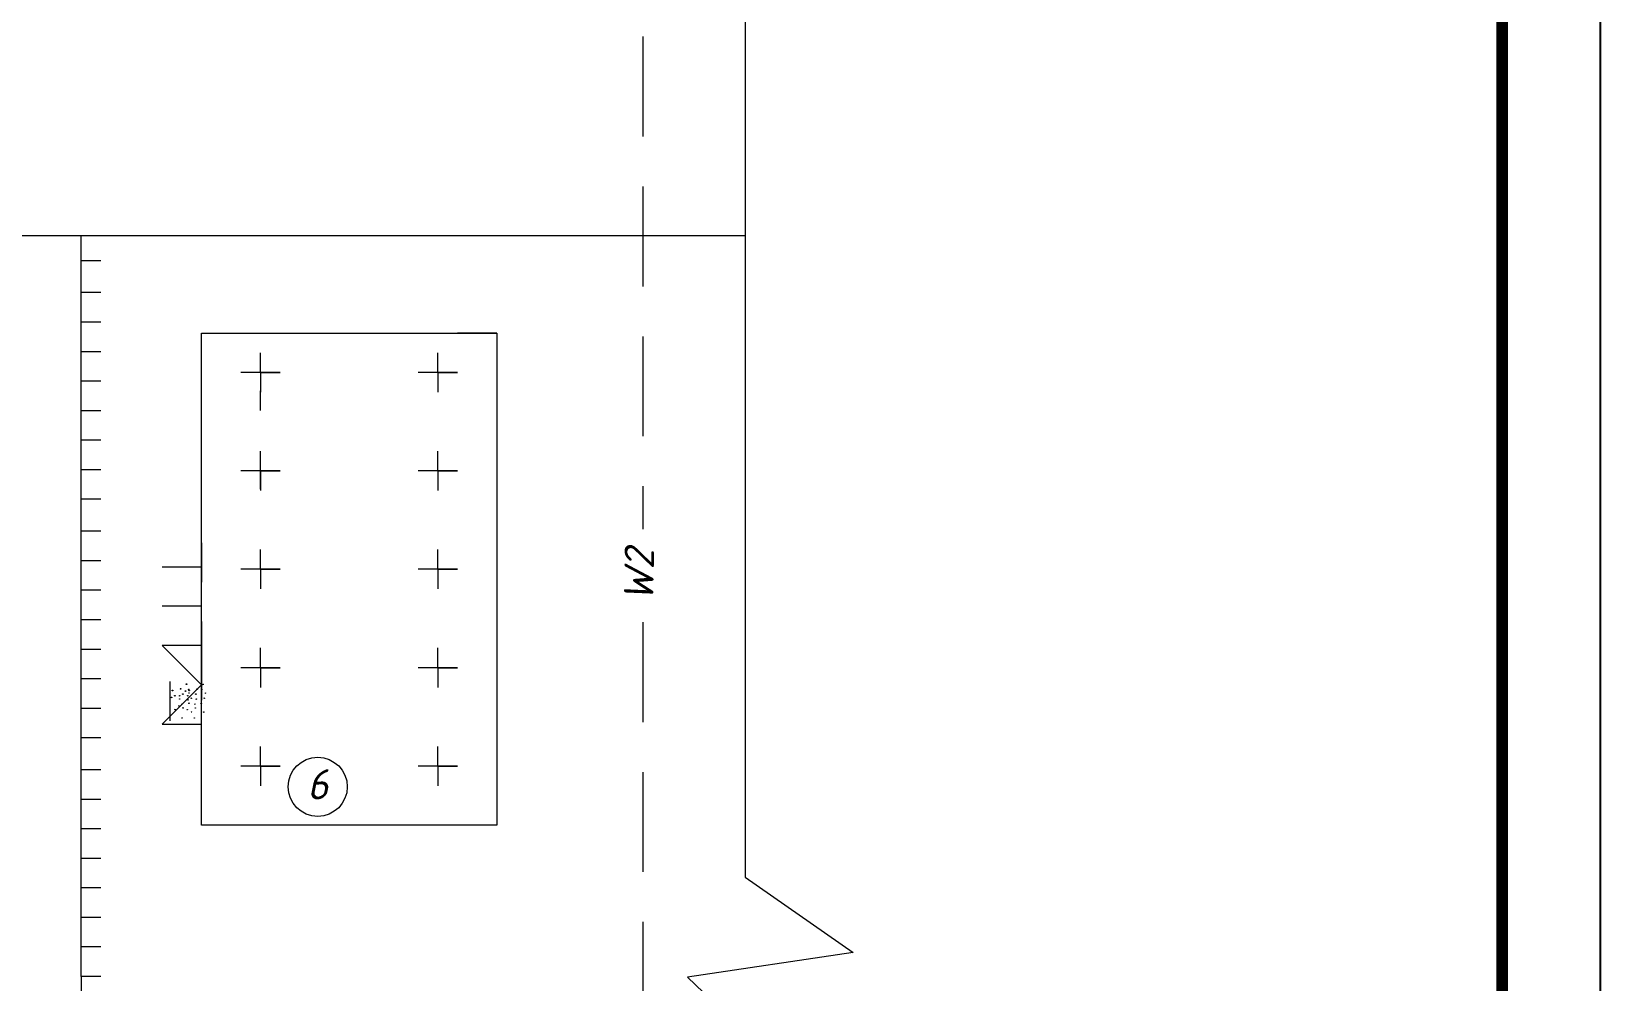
# Model space of a CAD drawing. Header units: millimetres. Extents: x 27137 to 30937, y -4667 to -569.
# Drawn here: x 30527.3 to 30607.1, y -3991.2 to -3942.9 of the extents above; entities that cross this region are included whole.
import ezdxf

# ---------------------------------------------------------------- set-up
doc = ezdxf.new("R2010")
doc.units = ezdxf.units.MM
doc.header["$LTSCALE"] = 0.4
doc.linetypes.add('штриховаяX2', pattern=[38.1, 25.4, -12.7])
doc.styles.add('Isocpeur', font='isocpeui.ttf', dxfattribs={"height": 2.5})

msp = doc.modelspace()

# ---------------------------------------------------------------- linework, layer by layer
at = {"lineweight": 15}
for p, q in [((30563.6043, -3938.3981), (30563.6053, -3985.8526)), ((30563.6046, -3953.2645), (30463.1686, -3953.2667)), ((30530.8596, -3954.5315), (30529.8596, -3954.5315)), ((30530.8596, -3954.5315), (30529.8596, -3954.5315)), ((30530.8596, -3954.5315), (30529.8596, -3954.5315)), ((30530.8596, -3954.5315), (30529.8596, -3954.5315)), ((30530.8596, -3954.5315), (30529.8596, -3954.5315)), ((30530.8596, -3954.5315), (30529.8596, -3954.5315)), ((30530.8596, -3954.5315), (30529.8596, -3954.5315)), ((30530.8596, -3954.5315), (30529.8596, -3954.5315)), ((30530.8596, -3954.5315), (30529.8596, -3954.5315)), ((30530.8596, -3954.5315), (30529.8596, -3954.5315)), ((30530.8596, -3954.5315), (30529.8596, -3954.5315)), ((30530.8596, -3954.5315), (30529.8596, -3954.5315)), ((30530.8596, -3954.5315), (30529.8596, -3954.5315)), ((30530.8596, -3954.5315), (30529.8596, -3954.5315)), ((30530.8596, -3954.5315), (30529.8596, -3954.5315)), ((30530.8596, -3954.5315), (30529.8596, -3954.5315)), ((30530.8596, -3954.5315), (30529.8596, -3954.5315)), ((30530.8596, -3954.5315), (30529.8596, -3954.5315)), ((30530.8596, -3954.5315), (30529.8596, -3954.5315)), ((30530.8596, -3954.5315), (30529.8596, -3954.5315)), ((30530.8596, -3954.5315), (30529.8596, -3954.5315)), ((30530.8596, -3954.5315), (30529.8596, -3954.5315)), ((30530.8596, -3954.5315), (30529.8596, -3954.5315)), ((30530.8596, -3954.5315), (30529.8596, -3954.5315)), ((30530.8596, -3954.5315), (30529.8596, -3954.5315)), ((30530.8596, -3956.1554), (30529.8596, -3956.1554)), ((30530.8596, -3956.1554), (30529.8596, -3956.1554)), ((30530.8596, -3956.1554), (30529.8596, -3956.1554)), ((30530.8596, -3956.1554), (30529.8596, -3956.1554)), ((30530.8596, -3956.1554), (30529.8596, -3956.1554)), ((30530.8596, -3956.1554), (30529.8596, -3956.1554)), ((30530.8596, -3956.1554), (30529.8596, -3956.1554)), ((30530.8596, -3956.1554), (30529.8596, -3956.1554)), ((30530.8596, -3956.1554), (30529.8596, -3956.1554)), ((30530.8596, -3956.1554), (30529.8596, -3956.1554)), ((30530.8596, -3956.1554), (30529.8596, -3956.1554)), ((30530.8596, -3956.1554), (30529.8596, -3956.1554)), ((30530.8596, -3956.1554), (30529.8596, -3956.1554)), ((30530.8596, -3956.1554), (30529.8596, -3956.1554)), ((30530.8596, -3956.1554), (30529.8596, -3956.1554)), ((30530.8596, -3956.1554), (30529.8596, -3956.1554)), ((30530.8596, -3956.1554), (30529.8596, -3956.1554)), ((30530.8596, -3956.1554), (30529.8596, -3956.1554)), ((30530.8596, -3956.1554), (30529.8596, -3956.1554)), ((30530.8596, -3956.1554), (30529.8596, -3956.1554)), ((30530.8596, -3956.1554), (30529.8596, -3956.1554)), ((30530.8596, -3956.1554), (30529.8596, -3956.1554)), ((30530.8596, -3956.1554), (30529.8596, -3956.1554)), ((30530.8596, -3956.1554), (30529.8596, -3956.1554)), ((30530.8596, -3956.1554), (30529.8596, -3956.1554)), ((30530.8596, -3957.6554), (30529.8596, -3957.6554)), ((30530.8596, -3957.6554), (30529.8596, -3957.6554)), ((30530.8596, -3957.6554), (30529.8596, -3957.6554)), ((30530.8596, -3957.6554), (30529.8596, -3957.6554)), ((30530.8596, -3957.6554), (30529.8596, -3957.6554)), ((30530.8596, -3957.6554), (30529.8596, -3957.6554)), ((30530.8596, -3957.6554), (30529.8596, -3957.6554)), ((30530.8596, -3957.6554), (30529.8596, -3957.6554)), ((30530.8596, -3957.6554), (30529.8596, -3957.6554)), ((30530.8596, -3957.6554), (30529.8596, -3957.6554)), ((30530.8596, -3957.6554), (30529.8596, -3957.6554)), ((30530.8596, -3957.6554), (30529.8596, -3957.6554)), ((30530.8596, -3957.6554), (30529.8596, -3957.6554)), ((30530.8596, -3957.6554), (30529.8596, -3957.6554)), ((30530.8596, -3957.6554), (30529.8596, -3957.6554)), ((30530.8596, -3957.6554), (30529.8596, -3957.6554)), ((30530.8596, -3957.6554), (30529.8596, -3957.6554)), ((30535.9732, -3983.2111), (30535.9732, -3958.2111)), ((30535.9732, -3958.2111), (30550.9732, -3958.2111)), ((30535.9732, -3983.2111), (30535.9732, -3958.2111)), ((30535.9732, -3958.2111), (30550.9732, -3958.2111)), ((30550.9732, -3958.2111), (30548.9732, -3958.2111)), ((30550.9732, -3958.2111), (30550.9732, -3983.2111)), ((30550.9732, -3958.2111), (30550.9732, -3983.2111)), ((30530.8596, -3959.1554), (30529.8596, -3959.1554)), ((30530.8596, -3959.1554), (30529.8596, -3959.1554)), ((30530.8596, -3959.1554), (30529.8596, -3959.1554)), ((30530.8596, -3959.1554), (30529.8596, -3959.1554)), ((30530.8596, -3959.1554), (30529.8596, -3959.1554)), ((30530.8596, -3959.1554), (30529.8596, -3959.1554)), ((30530.8596, -3959.1554), (30529.8596, -3959.1554)), ((30530.8596, -3959.1554), (30529.8596, -3959.1554)), ((30530.8596, -3959.1554), (30529.8596, -3959.1554)), ((30530.8596, -3959.1554), (30529.8596, -3959.1554)), ((30530.8596, -3959.1554), (30529.8596, -3959.1554)), ((30538.9732, -3960.2111), (30538.9732, -3959.2111)), ((30547.9732, -3960.2111), (30547.9732, -3959.2111)), ((30538.9732, -3960.2111), (30537.9732, -3960.2111)), ((30538.9732, -3960.2111), (30538.9732, -3960.674)), ((30538.9732, -3960.2111), (30539.9732, -3960.2111)), ((30539.9732, -3960.2111), (30538.9732, -3960.2111)), ((30538.9732, -3960.2111), (30538.9732, -3961.2111)), ((30547.9732, -3960.2111), (30546.9732, -3960.2111)), ((30547.9732, -3960.2111), (30548.9732, -3960.2111)), ((30548.9732, -3960.2111), (30547.9732, -3960.2111)), ((30547.9732, -3960.2111), (30547.9732, -3961.2111)), ((30530.8596, -3960.6554), (30529.8596, -3960.6554)), ((30530.8596, -3960.6554), (30529.8596, -3960.6554)), ((30530.8596, -3960.6554), (30529.8596, -3960.6554)), ((30530.8596, -3960.6554), (30529.8596, -3960.6554)), ((30530.8596, -3960.6554), (30529.8596, -3960.6554)), ((30530.8596, -3960.6554), (30529.8596, -3960.6554)), ((30530.8596, -3960.6554), (30529.8596, -3960.6554)), ((30530.8596, -3960.6554), (30529.8596, -3960.6554)), ((30530.8596, -3960.6554), (30529.8596, -3960.6554)), ((30530.8596, -3960.6554), (30529.8596, -3960.6554)), ((30530.8596, -3960.6554), (30529.8596, -3960.6554)), ((30530.8596, -3960.6554), (30529.8596, -3960.6554)), ((30530.8596, -3960.6554), (30529.8596, -3960.6554)), ((30538.9732, -3962.1402), (30538.9732, -3961.1402)), ((30538.9732, -3962.1402), (30538.9732, -3961.1402)), ((30538.9732, -3962.1402), (30538.9732, -3961.1402)), ((30530.8596, -3962.1554), (30529.8596, -3962.1554)), ((30530.8596, -3962.1554), (30529.8596, -3962.1554)), ((30530.8596, -3962.1554), (30529.8596, -3962.1554)), ((30530.8596, -3962.1554), (30529.8596, -3962.1554)), ((30530.8596, -3962.1554), (30529.8596, -3962.1554)), ((30530.8596, -3962.1554), (30529.8596, -3962.1554)), ((30530.8596, -3962.1554), (30529.8596, -3962.1554)), ((30530.8596, -3962.1554), (30529.8596, -3962.1554)), ((30530.8596, -3962.1554), (30529.8596, -3962.1554)), ((30530.8596, -3962.1554), (30529.8596, -3962.1554)), ((30530.8596, -3962.1554), (30529.8596, -3962.1554)), ((30530.8596, -3962.1554), (30529.8596, -3962.1554)), ((30530.8596, -3962.1554), (30529.8596, -3962.1554)), ((30530.8596, -3962.1554), (30529.8596, -3962.1554)), ((30530.8596, -3962.1554), (30529.8596, -3962.1554)), ((30530.8596, -3962.1554), (30529.8596, -3962.1554)), ((30530.8596, -3962.1554), (30529.8596, -3962.1554)), ((30530.8596, -3963.6554), (30529.8596, -3963.6554)), ((30530.8596, -3963.6554), (30529.8596, -3963.6554)), ((30530.8596, -3963.6554), (30529.8596, -3963.6554)), ((30530.8596, -3963.6554), (30529.8596, -3963.6554)), ((30530.8596, -3963.6554), (30529.8596, -3963.6554)), ((30530.8596, -3963.6554), (30529.8596, -3963.6554)), ((30530.8596, -3963.6554), (30529.8596, -3963.6554)), ((30530.8596, -3963.6554), (30529.8596, -3963.6554)), ((30530.8596, -3963.6554), (30529.8596, -3963.6554)), ((30530.8596, -3963.6554), (30529.8596, -3963.6554)), ((30530.8596, -3963.6554), (30529.8596, -3963.6554)), ((30538.9732, -3965.2111), (30538.9732, -3964.2111)), ((30547.9732, -3965.2111), (30547.9732, -3964.2111)), ((30530.8596, -3965.1554), (30529.8596, -3965.1554)), ((30530.8596, -3965.1554), (30529.8596, -3965.1554)), ((30530.8596, -3965.1554), (30529.8596, -3965.1554)), ((30530.8596, -3965.1554), (30529.8596, -3965.1554)), ((30530.8596, -3965.1554), (30529.8596, -3965.1554)), ((30530.8596, -3965.1554), (30529.8596, -3965.1554)), ((30530.8596, -3965.1554), (30529.8596, -3965.1554)), ((30530.8596, -3965.1554), (30529.8596, -3965.1554)), ((30530.8596, -3965.1554), (30529.8596, -3965.1554)), ((30530.8596, -3965.1554), (30529.8596, -3965.1554)), ((30530.8596, -3965.1554), (30529.8596, -3965.1554)), ((30530.8596, -3965.1554), (30529.8596, -3965.1554)), ((30530.8596, -3965.1554), (30529.8596, -3965.1554)), ((30530.8596, -3965.1554), (30529.8596, -3965.1554)), ((30530.8596, -3965.1554), (30529.8596, -3965.1554)), ((30530.8596, -3965.1554), (30529.8596, -3965.1554)), ((30530.8596, -3965.1554), (30529.8596, -3965.1554)), ((30530.8596, -3965.1554), (30529.8596, -3965.1554)), ((30530.8596, -3965.1554), (30529.8596, -3965.1554)), ((30530.8596, -3965.1554), (30529.8596, -3965.1554)), ((30530.8596, -3965.1554), (30529.8596, -3965.1554)), ((30538.9732, -3965.2111), (30537.9732, -3965.2111)), ((30538.9732, -3965.2111), (30538.6629, -3965.2111)), ((30538.9732, -3966.1402), (30538.9732, -3965.1402)), ((30538.9732, -3966.1402), (30538.9732, -3965.1402)), ((30538.9732, -3966.1402), (30538.9732, -3965.1402)), ((30538.9732, -3965.2111), (30539.9732, -3965.2111)), ((30539.9732, -3965.2111), (30538.9732, -3965.2111)), ((30538.9732, -3965.2111), (30538.9732, -3966.2111)), ((30547.9732, -3965.2111), (30546.9732, -3965.2111)), ((30547.9732, -3965.2111), (30547.6629, -3965.2111)), ((30547.9732, -3965.2111), (30548.9732, -3965.2111)), ((30548.9732, -3965.2111), (30547.9732, -3965.2111)), ((30547.9732, -3965.2111), (30547.9732, -3966.2111)), ((30530.8596, -3966.6554), (30529.8596, -3966.6554)), ((30530.8596, -3966.6554), (30529.8596, -3966.6554)), ((30530.8596, -3966.6554), (30529.8596, -3966.6554)), ((30530.8596, -3966.6554), (30529.8596, -3966.6554)), ((30530.8596, -3966.6554), (30529.8596, -3966.6554)), ((30530.8596, -3966.6554), (30529.8596, -3966.6554)), ((30530.8596, -3966.6554), (30529.8596, -3966.6554)), ((30530.8596, -3966.6554), (30529.8596, -3966.6554)), ((30530.8596, -3966.6554), (30529.8596, -3966.6554)), ((30530.8596, -3966.6554), (30529.8596, -3966.6554)), ((30530.8596, -3966.6554), (30529.8596, -3966.6554)), ((30530.8596, -3966.6554), (30529.8596, -3966.6554)), ((30530.8596, -3966.6554), (30529.8596, -3966.6554)), ((30530.8596, -3966.6554), (30529.8596, -3966.6554)), ((30530.8596, -3966.6554), (30529.8596, -3966.6554)), ((30530.8596, -3966.6554), (30529.8596, -3966.6554)), ((30530.8596, -3966.6554), (30529.8596, -3966.6554)), ((30530.8596, -3966.6554), (30529.8596, -3966.6554)), ((30530.8596, -3966.6554), (30529.8596, -3966.6554)), ((30530.8596, -3966.6554), (30529.8596, -3966.6554)), ((30530.8596, -3966.6554), (30529.8596, -3966.6554)), ((30530.8596, -3966.6554), (30529.8596, -3966.6554)), ((30530.8596, -3966.6554), (30529.8596, -3966.6554)), ((30530.8596, -3966.6554), (30529.8596, -3966.6554)), ((30530.8596, -3966.6554), (30529.8596, -3966.6554)), ((30530.8596, -3966.6554), (30529.8596, -3966.6554)), ((30530.8596, -3966.6554), (30529.8596, -3966.6554)), ((30530.8596, -3966.6554), (30529.8596, -3966.6554)), ((30530.8596, -3966.6554), (30529.8596, -3966.6554)), ((30530.8596, -3966.6554), (30529.8596, -3966.6554)), ((30530.8596, -3966.6554), (30529.8596, -3966.6554)), ((30530.8596, -3966.6554), (30529.8596, -3966.6554)), ((30530.8596, -3966.6554), (30529.8596, -3966.6554)), ((30530.8596, -3966.6554), (30529.8596, -3966.6554)), ((30530.8596, -3966.6554), (30529.8596, -3966.6554)), ((30530.8596, -3966.6554), (30529.8596, -3966.6554)), ((30530.8596, -3966.6554), (30529.8596, -3966.6554)), ((30530.8596, -3966.6554), (30529.8596, -3966.6554)), ((30530.8596, -3966.6554), (30529.8596, -3966.6554)), ((30530.8596, -3966.6554), (30529.8596, -3966.6554)), ((30530.8596, -3966.6554), (30529.8596, -3966.6554)), ((30530.8596, -3966.6554), (30529.8596, -3966.6554)), ((30530.8596, -3966.6554), (30529.8596, -3966.6554)), ((30530.8596, -3966.6554), (30529.8596, -3966.6554)), ((30530.8596, -3966.6554), (30529.8596, -3966.6554)), ((30530.8596, -3966.6554), (30529.8596, -3966.6554)), ((30530.8596, -3966.6554), (30529.8596, -3966.6554)), ((30530.8596, -3966.6554), (30529.8596, -3966.6554)), ((30530.8596, -3966.6554), (30529.8596, -3966.6554)), ((30530.8596, -3966.6554), (30529.8596, -3966.6554)), ((30530.8596, -3966.6554), (30529.8596, -3966.6554)), ((30530.8596, -3966.6554), (30529.8596, -3966.6554)), ((30530.8596, -3966.6554), (30529.8596, -3966.6554)), ((30530.8596, -3966.6554), (30529.8596, -3966.6554)), ((30530.8596, -3966.6554), (30529.8596, -3966.6554)), ((30530.8596, -3966.6554), (30529.8596, -3966.6554)), ((30530.8596, -3966.6554), (30529.8596, -3966.6554)), ((30530.8596, -3966.6554), (30529.8596, -3966.6554)), ((30530.8596, -3966.6554), (30529.8596, -3966.6554)), ((30530.8596, -3966.6554), (30529.8596, -3966.6554)), ((30530.8596, -3966.6554), (30529.8596, -3966.6554)), ((30530.8596, -3966.6554), (30529.8596, -3966.6554)), ((30530.8596, -3966.6554), (30529.8596, -3966.6554)), ((30530.8596, -3966.6554), (30529.8596, -3966.6554)), ((30530.8596, -3966.6554), (30529.8596, -3966.6554)), ((30530.8596, -3966.6554), (30529.8596, -3966.6554)), ((30530.8596, -3966.6554), (30529.8596, -3966.6554)), ((30530.8596, -3968.2792), (30529.8596, -3968.2792)), ((30530.8596, -3968.2792), (30529.8596, -3968.2792)), ((30530.8596, -3968.2792), (30529.8596, -3968.2792)), ((30530.8596, -3968.2792), (30529.8596, -3968.2792)), ((30530.8596, -3968.2792), (30529.8596, -3968.2792)), ((30530.8596, -3968.2792), (30529.8596, -3968.2792)), ((30530.8596, -3968.2792), (30529.8596, -3968.2792)), ((30530.8596, -3968.2792), (30529.8596, -3968.2792)), ((30530.8596, -3968.2792), (30529.8596, -3968.2792)), ((30530.8596, -3968.2792), (30529.8596, -3968.2792)), ((30530.8596, -3968.2792), (30529.8596, -3968.2792)), ((30530.8596, -3968.2792), (30529.8596, -3968.2792)), ((30530.8596, -3968.2792), (30529.8596, -3968.2792)), ((30530.8596, -3968.2792), (30529.8596, -3968.2792)), ((30530.8596, -3968.2792), (30529.8596, -3968.2792)), ((30530.8596, -3968.2792), (30529.8596, -3968.2792)), ((30530.8596, -3968.2792), (30529.8596, -3968.2792)), ((30530.8596, -3968.2792), (30529.8596, -3968.2792)), ((30530.8596, -3968.2792), (30529.8596, -3968.2792)), ((30530.8596, -3968.2792), (30529.8596, -3968.2792)), ((30530.8596, -3968.2792), (30529.8596, -3968.2792)), ((30530.8596, -3968.2792), (30529.8596, -3968.2792)), ((30530.8596, -3968.2792), (30529.8596, -3968.2792)), ((30530.8596, -3968.2792), (30529.8596, -3968.2792)), ((30530.8596, -3968.2792), (30529.8596, -3968.2792)), ((30535.9732, -3968.8634), (30535.9732, -3970.8634)), ((30530.8596, -3969.7792), (30529.8596, -3969.7792)), ((30530.8596, -3969.7792), (30529.8596, -3969.7792)), ((30530.8596, -3969.7792), (30529.8596, -3969.7792)), ((30530.8596, -3969.7792), (30529.8596, -3969.7792)), ((30530.8596, -3969.7792), (30529.8596, -3969.7792)), ((30530.8596, -3969.7792), (30529.8596, -3969.7792)), ((30530.8596, -3969.7792), (30529.8596, -3969.7792)), ((30530.8596, -3969.7792), (30529.8596, -3969.7792)), ((30530.8596, -3969.7792), (30529.8596, -3969.7792)), ((30530.8596, -3969.7792), (30529.8596, -3969.7792)), ((30530.8596, -3969.7792), (30529.8596, -3969.7792)), ((30530.8596, -3969.7792), (30529.8596, -3969.7792)), ((30530.8596, -3969.7792), (30529.8596, -3969.7792)), ((30530.8596, -3969.7792), (30529.8596, -3969.7792)), ((30530.8596, -3969.7792), (30529.8596, -3969.7792)), ((30530.8596, -3969.7792), (30529.8596, -3969.7792)), ((30530.8596, -3969.7792), (30529.8596, -3969.7792)), ((30538.9732, -3970.2111), (30538.9732, -3969.2111)), ((30547.9732, -3970.2111), (30547.9732, -3969.2111)), ((30533.9732, -3970.0889), (30535.9732, -3970.0889)), ((30538.9732, -3970.2111), (30537.9732, -3970.2111)), ((30538.9732, -3970.2111), (30538.9732, -3970.674)), ((30538.9732, -3970.2111), (30539.9732, -3970.2111)), ((30539.9732, -3970.2111), (30538.9732, -3970.2111)), ((30538.9732, -3970.2111), (30538.9732, -3971.2111)), ((30547.9732, -3970.2111), (30546.9732, -3970.2111)), ((30547.9732, -3970.2111), (30547.9732, -3970.674)), ((30547.9732, -3970.2111), (30548.9732, -3970.2111)), ((30548.9732, -3970.2111), (30547.9732, -3970.2111)), ((30547.9732, -3970.2111), (30547.9732, -3971.2111)), ((30530.8596, -3971.2792), (30529.8596, -3971.2792)), ((30530.8596, -3971.2792), (30529.8596, -3971.2792)), ((30530.8596, -3971.2792), (30529.8596, -3971.2792)), ((30530.8596, -3971.2792), (30529.8596, -3971.2792)), ((30530.8596, -3971.2792), (30529.8596, -3971.2792)), ((30530.8596, -3971.2792), (30529.8596, -3971.2792)), ((30530.8596, -3971.2792), (30529.8596, -3971.2792)), ((30530.8596, -3971.2792), (30529.8596, -3971.2792)), ((30530.8596, -3971.2792), (30529.8596, -3971.2792)), ((30530.8596, -3971.2792), (30529.8596, -3971.2792)), ((30530.8596, -3971.2792), (30529.8596, -3971.2792)), ((30535.9732, -3972.0889), (30533.9732, -3972.0889)), ((30530.8596, -3972.7792), (30529.8596, -3972.7792)), ((30530.8596, -3972.7792), (30529.8596, -3972.7792)), ((30530.8596, -3972.7792), (30529.8596, -3972.7792)), ((30530.8596, -3972.7792), (30529.8596, -3972.7792)), ((30530.8596, -3972.7792), (30529.8596, -3972.7792)), ((30530.8596, -3972.7792), (30529.8596, -3972.7792)), ((30530.8596, -3972.7792), (30529.8596, -3972.7792)), ((30530.8596, -3972.7792), (30529.8596, -3972.7792)), ((30530.8596, -3972.7792), (30529.8596, -3972.7792)), ((30530.8596, -3972.7792), (30529.8596, -3972.7792)), ((30530.8596, -3972.7792), (30529.8596, -3972.7792)), ((30530.8596, -3972.7792), (30529.8596, -3972.7792)), ((30530.8596, -3972.7792), (30529.8596, -3972.7792)), ((30535.9732, -3972.8634), (30535.9732, -3976.8634)), ((30530.8596, -3974.2792), (30529.8596, -3974.2792)), ((30530.8596, -3974.2792), (30529.8596, -3974.2792)), ((30530.8596, -3974.2792), (30529.8596, -3974.2792)), ((30530.8596, -3974.2792), (30529.8596, -3974.2792)), ((30530.8596, -3974.2792), (30529.8596, -3974.2792)), ((30530.8596, -3974.2792), (30529.8596, -3974.2792)), ((30530.8596, -3974.2792), (30529.8596, -3974.2792)), ((30530.8596, -3974.2792), (30529.8596, -3974.2792)), ((30530.8596, -3974.2792), (30529.8596, -3974.2792)), ((30530.8596, -3974.2792), (30529.8596, -3974.2792)), ((30530.8596, -3974.2792), (30529.8596, -3974.2792)), ((30530.8596, -3974.2792), (30529.8596, -3974.2792)), ((30530.8596, -3974.2792), (30529.8596, -3974.2792)), ((30530.8596, -3974.2792), (30529.8596, -3974.2792)), ((30530.8596, -3974.2792), (30529.8596, -3974.2792)), ((30530.8596, -3974.2792), (30529.8596, -3974.2792)), ((30530.8596, -3974.2792), (30529.8596, -3974.2792)), ((30535.9732, -3974.0889), (30533.9732, -3974.0889)), ((30535.9732, -3976.0889), (30533.9732, -3974.0889)), ((30538.9732, -3975.2111), (30538.9732, -3974.2111)), ((30547.9732, -3975.2111), (30547.9732, -3974.2111)), ((30538.9732, -3975.2111), (30537.9732, -3975.2111)), ((30538.9732, -3975.2111), (30538.6629, -3975.2111)), ((30538.9732, -3975.2111), (30538.9732, -3975.2111)), ((30538.9732, -3975.2111), (30539.9732, -3975.2111)), ((30539.9732, -3975.2111), (30538.9732, -3975.2111)), ((30538.9732, -3975.2111), (30538.9732, -3976.2111)), ((30547.9732, -3975.2111), (30546.9732, -3975.2111)), ((30547.9732, -3975.2111), (30547.6629, -3975.2111)), ((30547.9732, -3975.2111), (30547.9732, -3975.2111)), ((30547.9732, -3975.2111), (30548.9732, -3975.2111)), ((30548.9732, -3975.2111), (30547.9732, -3975.2111)), ((30547.9732, -3975.2111), (30547.9732, -3976.2111)), ((30530.8596, -3975.7792), (30529.8596, -3975.7792)), ((30530.8596, -3975.7792), (30529.8596, -3975.7792)), ((30530.8596, -3975.7792), (30529.8596, -3975.7792)), ((30530.8596, -3975.7792), (30529.8596, -3975.7792)), ((30530.8596, -3975.7792), (30529.8596, -3975.7792)), ((30530.8596, -3975.7792), (30529.8596, -3975.7792)), ((30530.8596, -3975.7792), (30529.8596, -3975.7792)), ((30530.8596, -3975.7792), (30529.8596, -3975.7792)), ((30530.8596, -3975.7792), (30529.8596, -3975.7792)), ((30530.8596, -3975.7792), (30529.8596, -3975.7792)), ((30530.8596, -3975.7792), (30529.8596, -3975.7792)), ((30533.9732, -3978.0889), (30535.9732, -3976.0889)), ((30534.3804, -3977.9178), (30534.3804, -3975.9178)), ((30535.9732, -3983.2111), (30535.9732, -3975.6019)), ((30530.8596, -3977.2792), (30529.8596, -3977.2792)), ((30530.8596, -3977.2792), (30529.8596, -3977.2792)), ((30530.8596, -3977.2792), (30529.8596, -3977.2792)), ((30530.8596, -3977.2792), (30529.8596, -3977.2792)), ((30530.8596, -3977.2792), (30529.8596, -3977.2792)), ((30530.8596, -3977.2792), (30529.8596, -3977.2792)), ((30530.8596, -3977.2792), (30529.8596, -3977.2792)), ((30530.8596, -3977.2792), (30529.8596, -3977.2792)), ((30530.8596, -3977.2792), (30529.8596, -3977.2792)), ((30530.8596, -3977.2792), (30529.8596, -3977.2792)), ((30530.8596, -3977.2792), (30529.8596, -3977.2792)), ((30530.8596, -3977.2792), (30529.8596, -3977.2792)), ((30530.8596, -3977.2792), (30529.8596, -3977.2792)), ((30530.8596, -3977.2792), (30529.8596, -3977.2792)), ((30530.8596, -3977.2792), (30529.8596, -3977.2792)), ((30530.8596, -3977.2792), (30529.8596, -3977.2792)), ((30530.8596, -3977.2792), (30529.8596, -3977.2792)), ((30530.8596, -3977.2792), (30529.8596, -3977.2792)), ((30530.8596, -3977.2792), (30529.8596, -3977.2792)), ((30530.8596, -3977.2792), (30529.8596, -3977.2792)), ((30530.8596, -3977.2792), (30529.8596, -3977.2792)), ((30533.9732, -3978.0889), (30535.9732, -3978.0889)), ((30530.8596, -3978.7792), (30529.8596, -3978.7792)), ((30530.8596, -3978.7792), (30529.8596, -3978.7792)), ((30530.8596, -3978.7792), (30529.8596, -3978.7792)), ((30530.8596, -3978.7792), (30529.8596, -3978.7792)), ((30530.8596, -3978.7792), (30529.8596, -3978.7792)), ((30530.8596, -3978.7792), (30529.8596, -3978.7792)), ((30530.8596, -3978.7792), (30529.8596, -3978.7792)), ((30530.8596, -3978.7792), (30529.8596, -3978.7792)), ((30530.8596, -3978.7792), (30529.8596, -3978.7792)), ((30530.8596, -3978.7792), (30529.8596, -3978.7792)), ((30530.8596, -3978.7792), (30529.8596, -3978.7792)), ((30530.8596, -3978.7792), (30529.8596, -3978.7792)), ((30530.8596, -3978.7792), (30529.8596, -3978.7792)), ((30530.8596, -3978.7792), (30529.8596, -3978.7792)), ((30530.8596, -3978.7792), (30529.8596, -3978.7792)), ((30530.8596, -3978.7792), (30529.8596, -3978.7792)), ((30530.8596, -3978.7792), (30529.8596, -3978.7792)), ((30530.8596, -3978.7792), (30529.8596, -3978.7792)), ((30530.8596, -3978.7792), (30529.8596, -3978.7792)), ((30530.8596, -3978.7792), (30529.8596, -3978.7792)), ((30530.8596, -3978.7792), (30529.8596, -3978.7792)), ((30530.8596, -3978.7792), (30529.8596, -3978.7792)), ((30530.8596, -3978.7792), (30529.8596, -3978.7792)), ((30530.8596, -3978.7792), (30529.8596, -3978.7792)), ((30530.8596, -3978.7792), (30529.8596, -3978.7792)), ((30530.8596, -3978.7792), (30529.8596, -3978.7792)), ((30530.8596, -3978.7792), (30529.8596, -3978.7792)), ((30530.8596, -3978.7792), (30529.8596, -3978.7792)), ((30530.8596, -3978.7792), (30529.8596, -3978.7792)), ((30530.8596, -3978.7792), (30529.8596, -3978.7792)), ((30530.8596, -3978.7792), (30529.8596, -3978.7792)), ((30530.8596, -3978.7792), (30529.8596, -3978.7792)), ((30530.8596, -3978.7792), (30529.8596, -3978.7792)), ((30530.8596, -3978.7792), (30529.8596, -3978.7792)), ((30530.8596, -3978.7792), (30529.8596, -3978.7792)), ((30530.8596, -3978.7792), (30529.8596, -3978.7792)), ((30530.8596, -3978.7792), (30529.8596, -3978.7792)), ((30530.8596, -3978.7792), (30529.8596, -3978.7792)), ((30530.8596, -3978.7792), (30529.8596, -3978.7792)), ((30530.8596, -3978.7792), (30529.8596, -3978.7792)), ((30530.8596, -3978.7792), (30529.8596, -3978.7792)), ((30530.8596, -3978.7792), (30529.8596, -3978.7792)), ((30530.8596, -3978.7792), (30529.8596, -3978.7792)), ((30530.8596, -3978.7792), (30529.8596, -3978.7792)), ((30530.8596, -3978.7792), (30529.8596, -3978.7792)), ((30530.8596, -3978.7792), (30529.8596, -3978.7792)), ((30530.8596, -3978.7792), (30529.8596, -3978.7792)), ((30530.8596, -3978.7792), (30529.8596, -3978.7792)), ((30530.8596, -3978.7792), (30529.8596, -3978.7792)), ((30530.8596, -3978.7792), (30529.8596, -3978.7792)), ((30530.8596, -3978.7792), (30529.8596, -3978.7792)), ((30530.8596, -3978.7792), (30529.8596, -3978.7792)), ((30530.8596, -3978.7792), (30529.8596, -3978.7792)), ((30530.8596, -3978.7792), (30529.8596, -3978.7792)), ((30530.8596, -3978.7792), (30529.8596, -3978.7792)), ((30530.8596, -3978.7792), (30529.8596, -3978.7792)), ((30530.8596, -3978.7792), (30529.8596, -3978.7792)), ((30530.8596, -3978.7792), (30529.8596, -3978.7792)), ((30530.8596, -3978.7792), (30529.8596, -3978.7792)), ((30530.8596, -3978.7792), (30529.8596, -3978.7792)), ((30530.8596, -3978.7792), (30529.8596, -3978.7792)), ((30530.8596, -3978.7792), (30529.8596, -3978.7792)), ((30530.8596, -3978.7792), (30529.8596, -3978.7792)), ((30530.8596, -3978.7792), (30529.8596, -3978.7792)), ((30530.8596, -3978.7792), (30529.8596, -3978.7792)), ((30530.8596, -3978.7792), (30529.8596, -3978.7792)), ((30530.8596, -3978.7792), (30529.8596, -3978.7792)), ((30538.9732, -3980.2111), (30538.9732, -3979.2111)), ((30547.9732, -3980.2111), (30547.9732, -3979.2111)), ((30538.9732, -3980.2111), (30537.9732, -3980.2111)), ((30538.9732, -3980.2111), (30538.9732, -3980.2111)), ((30538.9732, -3980.2111), (30538.9732, -3980.674)), ((30538.9732, -3980.2111), (30539.9732, -3980.2111)), ((30539.9732, -3980.2111), (30538.9732, -3980.2111)), ((30538.9732, -3980.2111), (30538.9732, -3981.2111)), ((30547.9732, -3980.2111), (30546.9732, -3980.2111)), ((30547.9732, -3980.2111), (30547.9732, -3980.2111)), ((30547.9732, -3980.2111), (30547.9732, -3980.674)), ((30547.9732, -3980.2111), (30548.9732, -3980.2111)), ((30548.9732, -3980.2111), (30547.9732, -3980.2111)), ((30547.9732, -3980.2111), (30547.9732, -3981.2111)), ((30530.8596, -3980.4031), (30529.8596, -3980.4031)), ((30530.8596, -3980.4031), (30529.8596, -3980.4031)), ((30530.8596, -3980.4031), (30529.8596, -3980.4031)), ((30530.8596, -3980.4031), (30529.8596, -3980.4031)), ((30530.8596, -3980.4031), (30529.8596, -3980.4031)), ((30530.8596, -3980.4031), (30529.8596, -3980.4031)), ((30530.8596, -3980.4031), (30529.8596, -3980.4031)), ((30530.8596, -3980.4031), (30529.8596, -3980.4031)), ((30530.8596, -3980.4031), (30529.8596, -3980.4031)), ((30530.8596, -3980.4031), (30529.8596, -3980.4031)), ((30530.8596, -3980.4031), (30529.8596, -3980.4031)), ((30530.8596, -3980.4031), (30529.8596, -3980.4031)), ((30530.8596, -3980.4031), (30529.8596, -3980.4031)), ((30530.8596, -3980.4031), (30529.8596, -3980.4031)), ((30530.8596, -3980.4031), (30529.8596, -3980.4031)), ((30530.8596, -3980.4031), (30529.8596, -3980.4031)), ((30530.8596, -3980.4031), (30529.8596, -3980.4031)), ((30530.8596, -3980.4031), (30529.8596, -3980.4031)), ((30530.8596, -3980.4031), (30529.8596, -3980.4031)), ((30530.8596, -3980.4031), (30529.8596, -3980.4031)), ((30530.8596, -3980.4031), (30529.8596, -3980.4031)), ((30530.8596, -3980.4031), (30529.8596, -3980.4031)), ((30530.8596, -3980.4031), (30529.8596, -3980.4031)), ((30530.8596, -3980.4031), (30529.8596, -3980.4031)), ((30530.8596, -3980.4031), (30529.8596, -3980.4031)), ((30530.8596, -3981.9031), (30529.8596, -3981.9031)), ((30530.8596, -3981.9031), (30529.8596, -3981.9031)), ((30530.8596, -3981.9031), (30529.8596, -3981.9031)), ((30530.8596, -3981.9031), (30529.8596, -3981.9031)), ((30530.8596, -3981.9031), (30529.8596, -3981.9031)), ((30530.8596, -3981.9031), (30529.8596, -3981.9031)), ((30530.8596, -3981.9031), (30529.8596, -3981.9031)), ((30530.8596, -3981.9031), (30529.8596, -3981.9031)), ((30530.8596, -3981.9031), (30529.8596, -3981.9031)), ((30530.8596, -3981.9031), (30529.8596, -3981.9031)), ((30530.8596, -3981.9031), (30529.8596, -3981.9031)), ((30530.8596, -3981.9031), (30529.8596, -3981.9031)), ((30530.8596, -3981.9031), (30529.8596, -3981.9031)), ((30530.8596, -3981.9031), (30529.8596, -3981.9031)), ((30530.8596, -3981.9031), (30529.8596, -3981.9031)), ((30530.8596, -3981.9031), (30529.8596, -3981.9031)), ((30530.8596, -3981.9031), (30529.8596, -3981.9031)), ((30530.8596, -3983.4031), (30529.8596, -3983.4031)), ((30530.8596, -3983.4031), (30529.8596, -3983.4031)), ((30530.8596, -3983.4031), (30529.8596, -3983.4031)), ((30530.8596, -3983.4031), (30529.8596, -3983.4031)), ((30530.8596, -3983.4031), (30529.8596, -3983.4031)), ((30530.8596, -3983.4031), (30529.8596, -3983.4031)), ((30530.8596, -3983.4031), (30529.8596, -3983.4031)), ((30530.8596, -3983.4031), (30529.8596, -3983.4031)), ((30530.8596, -3983.4031), (30529.8596, -3983.4031)), ((30530.8596, -3983.4031), (30529.8596, -3983.4031)), ((30530.8596, -3983.4031), (30529.8596, -3983.4031)), ((30550.9732, -3983.2111), (30535.9732, -3983.2111)), ((30530.8596, -3984.9031), (30529.8596, -3984.9031)), ((30530.8596, -3984.9031), (30529.8596, -3984.9031)), ((30530.8596, -3984.9031), (30529.8596, -3984.9031)), ((30530.8596, -3984.9031), (30529.8596, -3984.9031)), ((30530.8596, -3984.9031), (30529.8596, -3984.9031)), ((30530.8596, -3984.9031), (30529.8596, -3984.9031)), ((30530.8596, -3984.9031), (30529.8596, -3984.9031)), ((30530.8596, -3984.9031), (30529.8596, -3984.9031)), ((30530.8596, -3984.9031), (30529.8596, -3984.9031)), ((30530.8596, -3984.9031), (30529.8596, -3984.9031)), ((30530.8596, -3984.9031), (30529.8596, -3984.9031)), ((30530.8596, -3984.9031), (30529.8596, -3984.9031)), ((30530.8596, -3984.9031), (30529.8596, -3984.9031)), ((30530.8596, -3986.4031), (30529.8596, -3986.4031)), ((30530.8596, -3986.4031), (30529.8596, -3986.4031)), ((30530.8596, -3986.4031), (30529.8596, -3986.4031)), ((30530.8596, -3986.4031), (30529.8596, -3986.4031)), ((30530.8596, -3986.4031), (30529.8596, -3986.4031)), ((30530.8596, -3986.4031), (30529.8596, -3986.4031)), ((30530.8596, -3986.4031), (30529.8596, -3986.4031)), ((30530.8596, -3986.4031), (30529.8596, -3986.4031)), ((30530.8596, -3986.4031), (30529.8596, -3986.4031)), ((30530.8596, -3986.4031), (30529.8596, -3986.4031)), ((30530.8596, -3986.4031), (30529.8596, -3986.4031)), ((30530.8596, -3986.4031), (30529.8596, -3986.4031)), ((30530.8596, -3986.4031), (30529.8596, -3986.4031)), ((30530.8596, -3986.4031), (30529.8596, -3986.4031)), ((30530.8596, -3986.4031), (30529.8596, -3986.4031)), ((30530.8596, -3986.4031), (30529.8596, -3986.4031)), ((30530.8596, -3986.4031), (30529.8596, -3986.4031)), ((30563.6053, -3985.8526), (30569.0823, -3989.6913)), ((30530.8596, -3987.9031), (30529.8596, -3987.9031)), ((30530.8596, -3987.9031), (30529.8596, -3987.9031)), ((30530.8596, -3987.9031), (30529.8596, -3987.9031)), ((30530.8596, -3987.9031), (30529.8596, -3987.9031)), ((30530.8596, -3987.9031), (30529.8596, -3987.9031)), ((30530.8596, -3987.9031), (30529.8596, -3987.9031)), ((30530.8596, -3987.9031), (30529.8596, -3987.9031)), ((30530.8596, -3987.9031), (30529.8596, -3987.9031)), ((30530.8596, -3987.9031), (30529.8596, -3987.9031)), ((30530.8596, -3987.9031), (30529.8596, -3987.9031)), ((30530.8596, -3987.9031), (30529.8596, -3987.9031)), ((30530.8596, -3989.4031), (30529.8596, -3989.4031)), ((30530.8596, -3989.4031), (30529.8596, -3989.4031)), ((30530.8596, -3989.4031), (30529.8596, -3989.4031)), ((30530.8596, -3989.4031), (30529.8596, -3989.4031)), ((30530.8596, -3989.4031), (30529.8596, -3989.4031)), ((30530.8596, -3989.4031), (30529.8596, -3989.4031)), ((30530.8596, -3989.4031), (30529.8596, -3989.4031)), ((30530.8596, -3989.4031), (30529.8596, -3989.4031)), ((30530.8596, -3989.4031), (30529.8596, -3989.4031)), ((30530.8596, -3989.4031), (30529.8596, -3989.4031)), ((30530.8596, -3989.4031), (30529.8596, -3989.4031)), ((30530.8596, -3989.4031), (30529.8596, -3989.4031)), ((30530.8596, -3989.4031), (30529.8596, -3989.4031)), ((30530.8596, -3989.4031), (30529.8596, -3989.4031)), ((30530.8596, -3989.4031), (30529.8596, -3989.4031)), ((30530.8596, -3989.4031), (30529.8596, -3989.4031)), ((30530.8596, -3989.4031), (30529.8596, -3989.4031)), ((30530.8596, -3989.4031), (30529.8596, -3989.4031)), ((30530.8596, -3989.4031), (30529.8596, -3989.4031)), ((30530.8596, -3989.4031), (30529.8596, -3989.4031)), ((30530.8596, -3989.4031), (30529.8596, -3989.4031)), ((30569.0823, -3989.6913), (30560.6695, -3990.9386)), ((30529.8596, -3990.9031), (30529.8596, -3989.9031)), ((30529.8596, -3990.9031), (30529.8596, -3989.9031)), ((30529.8596, -3990.9031), (30529.8596, -4015.4306)), ((30530.8596, -3990.9031), (30529.8596, -3990.9031)), ((30530.8596, -3990.9031), (30529.8596, -3990.9031)), ((30530.8596, -3990.9031), (30529.8596, -3990.9031)), ((30530.8596, -3990.9031), (30529.8596, -3990.9031)), ((30530.8596, -3990.9031), (30529.8596, -3990.9031)), ((30530.8596, -3990.9031), (30529.8596, -3990.9031)), ((30530.8596, -3990.9031), (30529.8596, -3990.9031)), ((30530.8596, -3990.9031), (30529.8596, -3990.9031)), ((30530.8596, -3990.9031), (30529.8596, -3990.9031)), ((30530.8596, -3990.9031), (30529.8596, -3990.9031)), ((30530.8596, -3990.9031), (30529.8596, -3990.9031)), ((30530.8596, -3990.9031), (30529.8596, -3990.9031)), ((30530.8596, -3990.9031), (30529.8596, -3990.9031)), ((30530.8596, -3990.9031), (30529.8596, -3990.9031)), ((30530.8596, -3990.9031), (30529.8596, -3990.9031)), ((30530.8596, -3990.9031), (30529.8596, -3990.9031)), ((30530.8596, -3990.9031), (30529.8596, -3990.9031)), ((30530.8596, -3990.9031), (30529.8596, -3990.9031)), ((30530.8596, -3990.9031), (30529.8596, -3990.9031)), ((30530.8596, -3990.9031), (30529.8596, -3990.9031)), ((30530.8596, -3990.9031), (30529.8596, -3990.9031)), ((30530.8596, -3990.9031), (30529.8596, -3990.9031)), ((30530.8596, -3990.9031), (30529.8596, -3990.9031)), ((30530.8596, -3990.9031), (30529.8596, -3990.9031)), ((30530.8596, -3990.9031), (30529.8596, -3990.9031)), ((30530.8596, -3990.9031), (30529.8596, -3990.9031)), ((30530.8596, -3990.9031), (30529.8596, -3990.9031)), ((30530.8596, -3990.9031), (30529.8596, -3990.9031)), ((30530.8596, -3990.9031), (30529.8596, -3990.9031)), ((30530.8596, -3990.9031), (30529.8596, -3990.9031)), ((30530.8596, -3990.9031), (30529.8596, -3990.9031)), ((30530.8596, -3990.9031), (30529.8596, -3990.9031)), ((30530.8596, -3990.9031), (30529.8596, -3990.9031)), ((30530.8596, -3990.9031), (30529.8596, -3990.9031)), ((30530.8596, -3990.9031), (30529.8596, -3990.9031)), ((30530.8596, -3990.9031), (30529.8596, -3990.9031)), ((30530.8596, -3990.9031), (30529.8596, -3990.9031)), ((30530.8596, -3990.9031), (30529.8596, -3990.9031)), ((30530.8596, -3990.9031), (30529.8596, -3990.9031)), ((30530.8596, -3990.9031), (30529.8596, -3990.9031)), ((30530.8596, -3990.9031), (30529.8596, -3990.9031)), ((30530.8596, -3990.9031), (30529.8596, -3990.9031)), ((30560.6695, -3990.9386), (30563.6055, -3993.7312))]:
    msp.add_line(p, q, dxfattribs=at)
at = {"linetype": 'штриховаяX2', "lineweight": 15, "ltscale": 0.5}
for p, q in [((30558.4018, -3943.1358), (30558.4013, -3968.1732)), ((30558.4012, -3972.8931), (30558.4007, -3996.1644))]:
    msp.add_line(p, q, dxfattribs=at)
at = {"lineweight": 15, "ltscale": 0.5}
msp.add_line((30529.8596, -3990.9031), (30529.8588, -3953.2652), dxfattribs=at)
at = {"color": 7, "lineweight": -3}
for points in [[(29766.0721, -4447.7376), (30607.0721, -4447.7376), (30607.0721, -3853.7376), (29766.0721, -3853.7376)], [(29786.0721, -4442.7376), (30602.0721, -4442.7376), (30602.0721, -3858.7376), (29786.0721, -3858.7376)]]:
    msp.add_lwpolyline(points, close=True, dxfattribs=at)
at = {"const_width": 0.6}
msp.add_lwpolyline([(29786.0721, -4442.7376), (29786.0721, -3858.7376), (30602.0721, -3858.7376), (30602.0721, -4442.7376), (29786.0721, -4442.7376)], dxfattribs=at)
at = {"lineweight": 15}
for centre, radius in [((30534.9058, -3976.2862), 0.0157), ((30535.2045, -3976.0485), 0.0157), ((30536.0485, -3976.059), 0.0157), ((30534.4497, -3976.721), 0.0157), ((30534.4969, -3976.37), 0.0157), ((30534.6122, -3976.6364), 0.0157), ((30534.8586, -3976.6372), 0.0157), ((30534.8586, -3976.7996), 0.0105), ((30534.9739, -3977.0659), 0.0105), ((30535.0211, -3976.5525), 0.0157), ((30535.1573, -3976.3995), 0.0157), ((30535.2713, -3976.6364), 0.0157), ((30535.2885, -3976.8467), 0.0105), ((30535.3199, -3976.3149), 0.0157), ((30535.3303, -3977.0177), 0.0157), ((30535.3409, -3976.3805), 0.0157), ((30535.3356, -3976.4957), 0.0105), ((30535.451, -3976.7621), 0.0105), ((30535.633, -3977.0659), 0.0105), ((30535.6802, -3976.5525), 0.0157), ((30535.7026, -3976.8101), 0.0105), ((30535.7498, -3976.2967), 0.0157), ((30535.9542, -3977.0229), 0.0157), ((30535.979, -3976.3149), 0.0157), ((30536.1101, -3976.7621), 0.0105), ((30536.1796, -3976.5062), 0.0105), ((30534.6227, -3977.3392), 0.0157), ((30534.8114, -3977.1506), 0.0105), ((30534.9844, -3977.7688), 0.0105), ((30535.0316, -3977.2554), 0.0157), ((30535.2465, -3977.3444), 0.0157), ((30535.4614, -3977.4649), 0.0105), ((30535.6082, -3977.774), 0.0105), ((30535.6554, -3977.2606), 0.0157), ((30536.0853, -3977.4702), 0.0105), ((30541.879, -3981.2651), 1.5)]:
    msp.add_circle(centre, radius, dxfattribs=at)

# ---------------------------------------------------------------- texts
at = {"linetype": 'штриховаяX2', "lineweight": 15, "insert": (30557.4706, -3969.1765), "char_height": 1.5, "attachment_point": 3, "rotation": 89.090136, "style": 'Isocpeur'}
msp.add_mtext_dynamic_manual_height_columns('W2', width=3.719358, gutter_width=12.5, heights=[0], dxfattribs=at)
at = {"lineweight": 15, "insert": (30542.3391, -3980.3707), "char_height": 1.5, "attachment_point": 3, "rotation": 3.65748, "style": 'Isocpeur'}
msp.add_mtext_dynamic_manual_height_columns('6', width=1.525272, gutter_width=12.5, heights=[0], dxfattribs=at)

doc.saveas('drawing.dxf')
